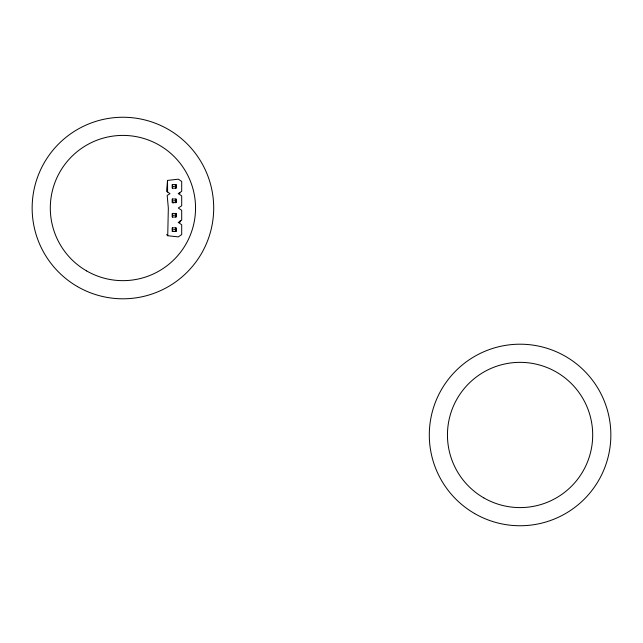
<?xml version="1.0" encoding="UTF-8"?>
<svg xmlns="http://www.w3.org/2000/svg" width="643" height="643" viewBox="0 0 643 643"><rect width="100%" height="100%" fill="white"/><g stroke="black" fill="none" stroke-linecap="round" stroke-linejoin="round"><path stroke-width="0.96" d="M167.727 235.74L168.337 208.091L167.188 195.472L169.993 193.607L166.585 191.333L167.526 180.426L178.288 179.18L181.696 181.447L181.696 191.333L178.288 193.607L181.696 195.874L181.696 205.76L178.288 208.027L181.696 210.301L181.696 220.187L178.288 222.454L181.696 224.728L181.696 234.607L178.288 236.881L167.727 235.74L166.585 234.607M180.201 220.67L179.871 222.518L178.288 222.454M172.324 188.206L172.324 184.573L175.957 184.573L175.957 188.206L172.324 188.206L172.324 184.573M175.579 186.189L175.957 184.573L175.957 188.206L175.579 186.189L172.702 186.591M172.324 199L172.324 202.633L175.957 202.633L175.957 199L172.324 199L172.324 202.633L173.642 202.786M175.579 200.616L175.957 199L175.957 202.633L175.579 200.616L172.702 201.018M172.324 217.061L172.324 213.428L175.957 213.428L175.957 217.061L172.324 217.061L172.324 213.428M175.579 215.043L175.957 213.428L175.957 217.061L175.579 215.043L172.702 215.445M172.324 231.488L172.324 227.847L175.957 227.847L175.957 231.488L172.324 231.488L172.324 227.847M175.579 229.463L175.957 227.847L175.957 231.488L175.579 229.463L172.702 229.873M178.288 193.607L180.104 193.093M167.526 180.426L167.598 192.008M77.538 286.641A90.776 90.776 0 0 0 213.701 208.027A90.776 90.776 0 0 0 77.538 129.412A90.776 90.776 0 0 0 77.538 286.641M86.612 270.92A72.619 72.619 0 0 0 195.544 208.027A72.619 72.619 0 0 0 86.612 145.141A72.619 72.619 0 0 0 86.612 270.92M474.687 513.588A90.776 90.776 0 0 0 610.85 434.973A90.776 90.776 0 0 0 474.687 356.359A90.776 90.776 0 0 0 474.687 513.588M483.761 497.859A72.619 72.619 0 0 0 592.693 434.973A72.619 72.619 0 0 0 483.761 372.08A72.619 72.619 0 0 0 483.761 497.859"/></g></svg>
